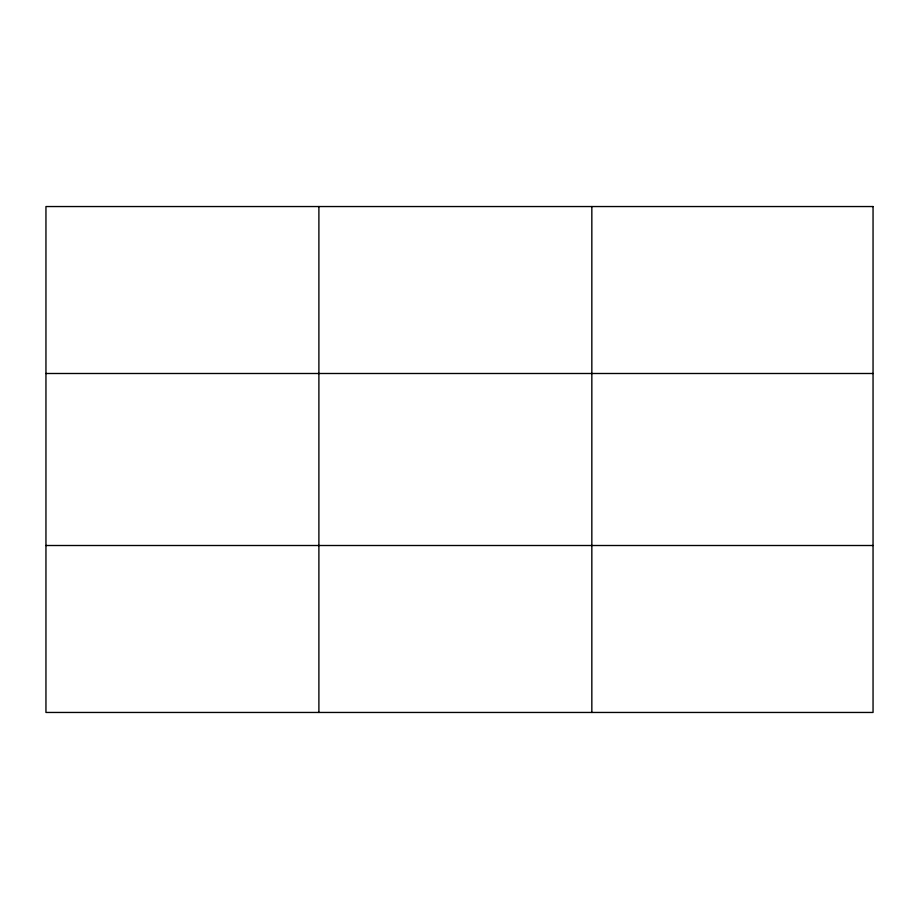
<?xml version="1.0" encoding="UTF-8"?>
<svg xmlns="http://www.w3.org/2000/svg" width="919" height="919" viewBox="0 0 919 919"><rect width="100%" height="100%" fill="white"/><g stroke="black" fill="none" stroke-linecap="round" stroke-linejoin="round"><path stroke-width="1.38" d="M318.893 206.545L318.893 712.455M591.836 206.545L591.836 712.455M45.95 373.493L873.05 373.493M45.95 545.507L873.05 545.507M873.05 206.545L873.05 712.455L45.95 712.455L45.95 206.545L873.05 206.545"/></g></svg>
